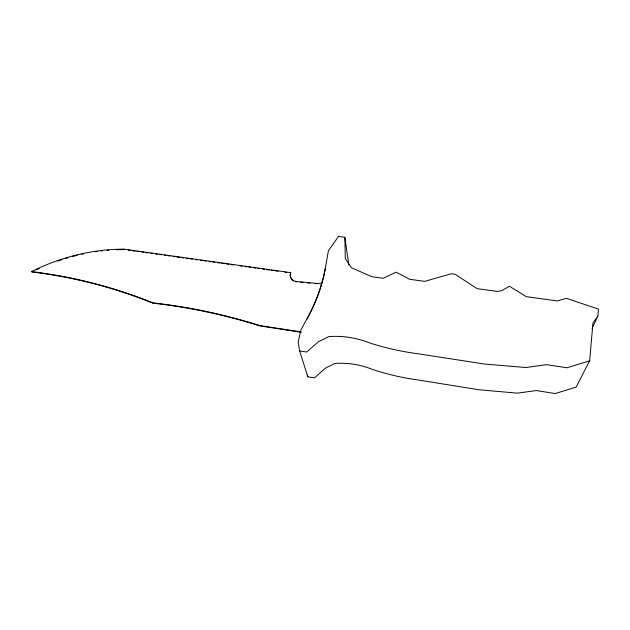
<?xml version="1.0" encoding="UTF-8"?>
<svg xmlns="http://www.w3.org/2000/svg" width="630" height="630" viewBox="0 0 630 630"><rect width="100%" height="100%" fill="white"/><g stroke="black" fill="none" stroke-linecap="round" stroke-linejoin="round"><path stroke-width="0.94" d="M597.901 316.071L598.5 309.141L566.323 298.297L557.4 300.959L526.31 296.651L509.418 286.24L501.685 290.69L497.416 291.454L477.091 288.642L455.017 274.231L451.379 273.735L424.699 281.366L409.697 279.287L396.034 272.176L383.229 278.295L371.928 276.72L351.304 267.679L345.303 258.505L344.846 237.282L338.499 236.447L328.395 250.756L325.23 268.711A170.25 145.184 -26.6 0 1 306.794 319.15L300.935 329.766L298.155 341.988L299.628 350.91L307.826 376.795L314.401 377.874L325.316 368.196L334.947 363.439A83.963 81.821 -14.3 0 1 372.464 369.432A219.642 185.519 -0.5 0 0 418.021 379.961L478.863 389.734L517.348 393.159L536.343 390.561L555.195 393.553L576.151 387.088L589.633 360.801L592.972 322.883L597.901 316.071L592.035 328.427M589.633 360.801L566.953 367.794L546.509 364.668L525.94 367.526L484.273 364.014L418.485 353.832A235.746 195.056 -1.3 0 1 369.322 342.807A90.822 87.531 -14.8 0 0 328.899 336.577L318.512 341.688L306.716 352.028L299.628 350.91M301.164 332.278L259.867 325.915A1101.673 787.146 -81.1 0 0 152.956 303.195A910.799 656.043 -71.5 0 0 31.846 271.987L31.5 271.593A204.616 179.416 -44.6 0 1 124.102 249.173L290.635 272.609A7.694 6.843 -14.9 0 0 296.58 281.516L321.615 283.815M300.541 282.279L303.432 282.547M307.275 282.901L310.165 283.161M314.968 283.61L316.898 283.784M128.26 250.141L130.205 250.417M132.15 250.693L135.072 251.102M137.017 251.378L138.962 251.646M141.884 252.063L143.829 252.331M145.774 252.606L147.719 252.882M150.641 253.291L152.586 253.567M155.508 253.977L157.453 254.252M159.398 254.528L161.343 254.803M164.265 255.213L166.21 255.489M168.155 255.764L170.1 256.032M173.022 256.449L174.967 256.717M176.912 256.993L179.826 257.402M181.779 257.678L183.724 257.954M186.637 258.363L188.583 258.639M190.536 258.914L192.481 259.19M195.394 259.599L197.34 259.875M200.261 260.284L202.206 260.56M204.151 260.828L206.097 261.103M209.018 261.513L210.963 261.789M212.909 262.064L214.854 262.34M217.775 262.749L219.72 263.025M221.666 263.301L224.587 263.71M226.532 263.986L228.477 264.253M230.423 264.529L233.344 264.939M240.156 265.899L242.101 266.175M245.023 266.584L246.968 266.86M248.913 267.136L250.858 267.411M253.78 267.821L255.725 268.096M257.67 268.372L259.615 268.64M262.537 269.057L264.482 269.325M266.427 269.601L269.349 270.01M271.294 270.286L273.239 270.561M275.184 270.837L278.106 271.246M284.918 272.207L286.863 272.483M31.5 271.593A912.256 656.846 -71.5 0 1 152.712 302.809A1103.697 788.264 -81.1 0 1 259.718 325.545L301.053 331.908M124.102 249.173L124.37 249.59A204.404 179.274 -44.7 0 0 116.558 249.748M290.635 272.609L290.753 273.026A7.686 6.843 -14.9 0 0 291.934 279.673M296.58 281.516L296.698 281.925A7.686 6.843 -14.9 0 1 295.596 281.752M307.511 374.937L307.826 376.795M344.846 237.282L348.831 265.033M293.58 280.964A7.686 6.843 -14.9 0 1 292.698 280.374M35.949 269.994A204.404 179.274 -44.7 0 1 39.249 268.467M57.716 261.072A204.404 179.274 -44.7 0 1 61.968 259.639M65.386 258.56A204.404 179.274 -44.7 0 1 67.961 257.788M72.261 256.583A204.404 179.274 -44.7 0 1 77.435 255.26M81.766 254.26A204.404 179.274 -44.7 0 1 83.499 253.89M95.665 251.709A204.404 179.274 -44.7 0 1 97.406 251.457M100.887 251.008A204.404 179.274 -44.7 0 1 102.635 250.803M106.99 250.362A204.404 179.274 -44.7 0 1 108.73 250.22M325.23 268.711A185.141 156.949 -27.4 0 1 306.794 319.15"/></g></svg>
